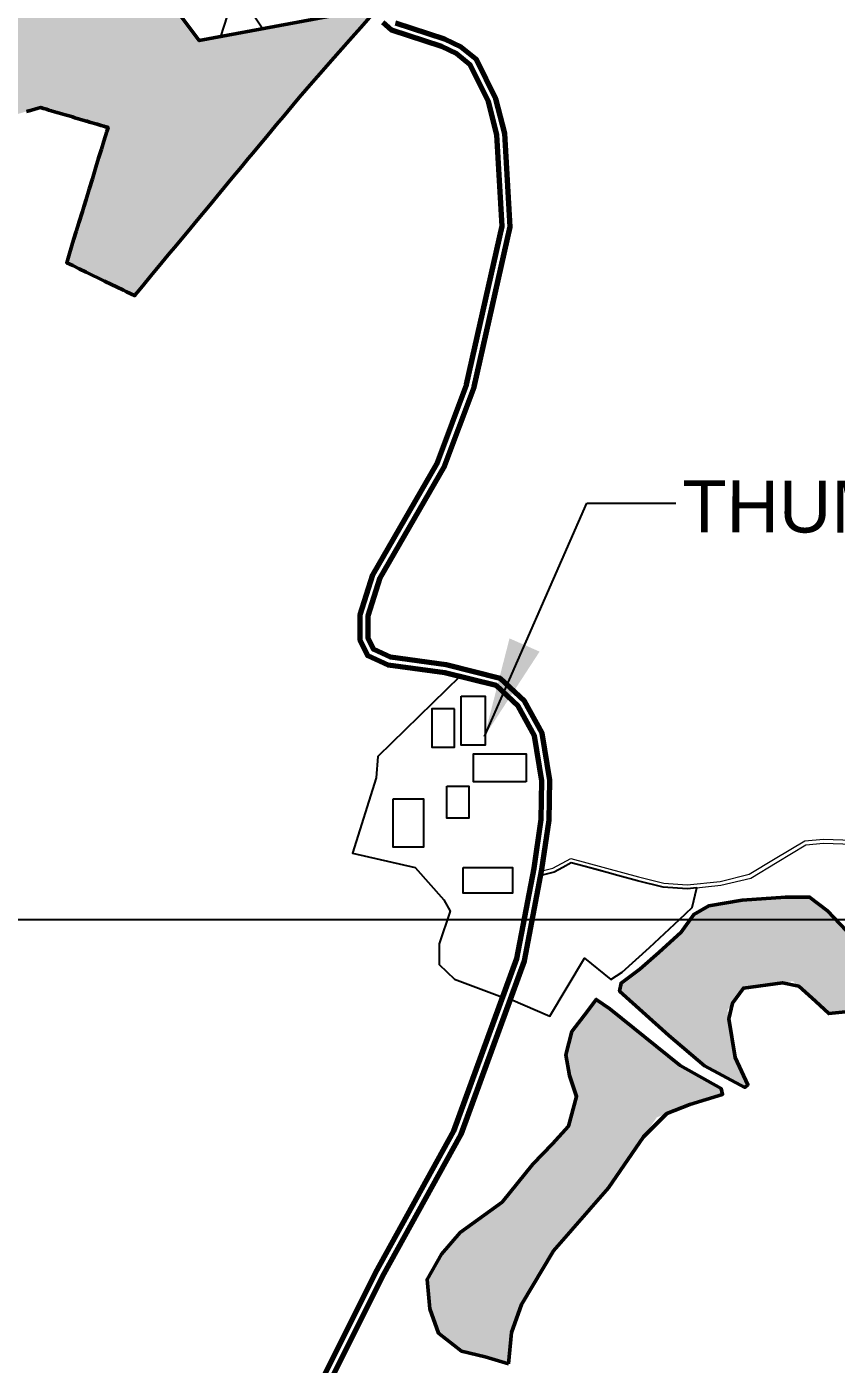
# Model space of a CAD drawing. Header units: metres. Extents: x 222800 to 230200, y 1548340 to 1564214.
# Drawn here: x 227123 to 227731, y 1557366 to 1558370 of the extents above; entities that cross this region are included whole.
import ezdxf

# ---------------------------------------------------------------- set-up
doc = ezdxf.new("R2010")
doc.units = ezdxf.units.M
for name, color, linetype in [('G_B.T. ROAD', 1, 'Continuous'), ('G_CART TRACK', 252, 'Continuous'), ('GRID', 7, 'Continuous'), ('name power lines', 1, 'Continuous'), ('plot hatching', 7, 'Continuous')]:
    doc.layers.add(name, color=color, linetype=linetype)
doc.layers.add('STREAM', color=141, linetype='Continuous', lineweight=0)
doc.styles.get("Standard").update_dxf_attribs({"font": 'arial.ttf'})
doc.dimstyles.get("Standard").update_dxf_attribs({"dimtxt": 0.18, "dimasz": 0.18, "dimexe": 0.18, "dimexo": 0.0625, "dimgap": 0.09, "dimtad": 0, "dimtih": 1, "dimtoh": 1, "dimdec": 4, "dimzin": 0, "dimdsep": 46, "dimtxsty": 'Standard', "dimcen": 0.09, "dimadec": 0, "dimazin": 0, "dimtfac": 1, "dimtdec": 4, "dimtofl": 0, "dimtmove": 0, "dimatfit": 3, "dimfxl": 1, "dimtolj": 1, "dimtzin": 0, "dimarcsym": 0})

msp = doc.modelspace()

# ---------------------------------------------------------------- hatches: boundary and pattern name
at = {"true_color": 0xab5959}
h = msp.add_hatch(dxfattribs=at)
h.set_pattern_fill('GRAVEL', color=25, scale=300)
h.set_pattern_definition([(228.0127875, (216, 300), (-2400, -2700), [40.3608, -3995.726414]), (184.9697407, (189, 270), (3600, 300), [69.2604, -6856.77743]), (132.5104471, (120, 264), (3000, -3300), [48.8364, -4834.80978]), (267.273689, (3, 189), (300, 6000), [63.0714, -6244.06741]), (292.8336542, (0, 126), (-1500, 3600), [61.8465, -6122.81194]), (357.273689, (24, 69), (-6000, 300), [63.0714, -6244.06741]), (37.6942405, (87, 66), (-3900, -3000), [83.4087, -8257.454565]), (72.2553284, (153, 117), (2100, 6600), [78.7464, -7795.89645]), (121.4295656, (177, 192), (-2400, 3900), [63.285, -6265.221933]), (175.2363583, (144, 246), (3300, -300), [72.2496, -3540.228774]), (222.3974378, (72, 252), (-3600, -3300), [93.4344, -9250.0125]), (138.8140748, (300, 186), (-2100, 1800), [31.8903, -3157.153444]), (171.4692344, (276, 207), (3900, -600), [60.6711, -6006.453425]), (225, (216, 216), (-3e-14, -300), [42.4263, -381.83777]), (203.1985905, (195, 252), (1500, 600), [22.8474, -2261.88453]), (291.8014095, (174, 243), (-300, 900), [32.3109, -1583.23854]), (30.9637565, (186, 213), (900, 600), [52.4787, -1696.80687]), (161.565051, (231, 240), (600, -300), [37.9473, -910.736]), (16.3895403, (0, 243), (3000, 900), [53.16, -5262.853544]), (70.346176, (51, 258), (-1200, -3300), [44.5983, -4415.222324]), (293.1985905, (231, 300), (-600, 1500), [45.6945, -2239.03743]), (343.6104597, (249, 258), (-3000, 900), [53.16, -5262.853544]), (339.4439548, (0, 57), (-1500, 600), [51.264, -2511.937124]), (294.7751406, (48, 39), (-1500, 3300), [42.9534, -4252.39292]), (66.8014095, (234, 0), (600, 1500), [45.6945, -2239.03743]), (17.3540246, (252, 42), (-3900, -1200), [50.2893, -4978.627084]), (69.4439548, (87, 0), (-600, -1500), [25.632, -2537.569124]), (101.3099325, (216, 0), (-300, 1200), [15.297, -1514.408854]), (165.9637565, (213, 15), (900, -300), [61.8465, -1175.08519]), (186.009006, (153, 30), (3000, 300), [57.315, -5674.17695]), (303.6900675, (186, 186), (-300, 600), [43.2666, -1038.39878]), (353.1572266, (210, 150), (5100, -600), [75.5382, -7478.26879]), (60.945396, (285, 141), (-1200, -2100), [30.8868, -3057.80224]), (90, (300, 168), (-300, 300), [18, -282]), (120.2564372, (147, 39), (1200, -2100), [41.6772, -4126.055997]), (48.0127875, (126, 75), (2400, 2700), [80.7216, -3955.365614]), (0, (180, 135), (300, 300), [78, -222]), (325.3048465, (258, 135), (3000, -2100), [47.4342, -4695.98229]), (254.054604, (297, 108), (-300, -1200), [43.6806, -2140.352367]), (207.6459754, (285, 66), (-5700, -3000), [71.1195, -7040.842255]), (175.4260787, (222, 33), (-3900, 300), [75.2397, -7448.72202])])
h.paths.add_polyline_path([(226727.65432, 1557877.46182), (226727.64753, 1557877.40068), (226568.11388, 1557877.40068), (226568.1347, 1557877.45137)], flags=16)
h.paths.add_polyline_path([(226877.08244, 1558092.16539), (226830.53346, 1558042.67695), (226798.96935, 1558009.11966), (226765.83809, 1557997.91526), (226758.89879, 1558019.41144), (226771.81006, 1558062.57106), (226737.96939, 1558062.57106), (226702.1382, 1558047.65042), (226678.91709, 1558012.58362), (226619.06922, 1558029.79354), (226569.45509, 1558011.89853), (226541.89299, 1558049.60017), (226485.16031, 1558049.60017), (226445.34788, 1558007.86232), (226400.96831, 1557961.68005), (226474.3972, 1557821.43274), (226488.81826, 1557765.86636), (226617.52034, 1557766.1287), (226784.08876, 1557797.25535), (226828.52521, 1557829.31823), (226903.78682, 1557893.07364), (226965.66496, 1557931.20188), (227031.62987, 1557994.18621), (227016.11608, 1558011.67092), (226972.2819, 1557993.51112), (226963.84578, 1558013.87426), (227008.17684, 1558020.61879), (227050.31941, 1558069.78451), (227022.31789, 1558079.1878), (227013.04472, 1558105.33486), (226984.03155, 1558085.35286), (226936.88496, 1558097.13901)])
h.paths.add_polyline_path([(226904.1081, 1558232.34389), (226904.1075, 1558232.18436), (226738.2605, 1558232.18436), (226738.26066, 1558232.25278)], flags=16)
h.paths.add_polyline_path([(226940.07998, 1558128.67894), (226873.66682, 1558143.76434), (226817.34763, 1558179.08037), (226749.14532, 1558120.46195), (226702.50061, 1558148.17877), (226620.54479, 1558166.9676), (226597.59214, 1558215.49997), (226597.59214, 1558260.74854), (226600.72635, 1558353.92502), (226676.50498, 1558346.48007), (226741.3868, 1558331.3186), (226802.6715, 1558355.66652), (226847.49208, 1558336.73399), (226910.71688, 1558354.50511), (226988.45657, 1558345.7686), (227109.58381, 1558302.2597), (227098.73585, 1558258.08339), (227065.23083, 1558226.08935), (227061.36742, 1558183.95196), (226966.01699, 1558169.98732)])
h.paths.add_polyline_path([(226915.47255, 1558598.71187), (226915.47183, 1558598.69149), (226751.17621, 1558596.21628), (226751.22802, 1558596.07924)], flags=16)
h.paths.add_polyline_path([(227075.55929, 1558611.04368), (226997.32223, 1558662.62372), (226973.32675, 1558666.30656), (226968.44606, 1558741.42591), (226936.78149, 1558740.43692), (226896.77469, 1558732.89459), (226838.85917, 1558723.06185), (226853.96409, 1558747.70816), (226856.43036, 1558780.67247), (226836.39289, 1558793.61178), (226810.16613, 1558782.84499), (226796.95935, 1558801.97473), (226790.25849, 1558822.64807), (226769.97195, 1558838.90567), (226755.59654, 1558829.05189), (226652.55215, 1558814.95056), (226601.16498, 1558782.9362), (226578.00621, 1558744.05318), (226544.65757, 1558713.50219), (226513.62264, 1558690.88969), (226461.86596, 1558664.99741), (226463.0027, 1558608.77552), (226474.45202, 1558537.55497), (226497.27762, 1558431.02459), (226597.32435, 1558416.90019), (226662.27773, 1558399.74088), (226735.73828, 1558411.73848), (226843.55711, 1558439.60892), (226966.49073, 1558516.88698), (227045.0184, 1558562.16996)])
h.paths.add_polyline_path([(227242.88859, 1558479.56962), (227242.85567, 1558505.39525), (227235.60423, 1558490.9331), (227219.64167, 1558473.6912), (227214.84424, 1558468.50926), (227225.75568, 1558463.99921), (227210.76654, 1558430.52967), (227210.43852, 1558416.96168), (227252.95927, 1558360.05456), (227387.56628, 1558385.10628), (227388.30859, 1558396.62043), (227393.7415, 1558410.10786), (227401.87199, 1558431.98922), (227405.73613, 1558442.38864), (227419.00344, 1558467.48873), (227429.9319, 1558488.16402), (227371.06933, 1558615.93866), (227332.1669, 1558596.43337), (227315.12864, 1558605.34049), (227294.07973, 1558603.60075), (227272.88432, 1558594.37196), (227255.26971, 1558575.28753), (227242.68199, 1558566.88689), (227243.07597, 1558557.5706), (227227.68589, 1558556.87897), (227219.09042, 1558564.44929), (227204.90771, 1558551.10892), (227183.84223, 1558540.4784), (227173.69753, 1558516.8182), (227163.75888, 1558493.63855), (227157.26508, 1558467.26303), (227185.47501, 1558467.26303), (227198.27436, 1558475.22354), (227231.93523, 1558498.66028), (227238.19409, 1558509.50933), (227242.85567, 1558506.49573), (227242.89436, 1558479.64077), (227401.81333, 1558479.07887), (227401.75397, 1558478.80584)])
at = {"layer": 'plot hatching', "true_color": 0xffffdb}
h = msp.add_hatch(color=7, dxfattribs=at)
h.dxf.hatch_style = 1
h.paths.add_polyline_path([(227285.37217, 1558717.81779), (227267.2797, 1558743.98483), (227255.59139, 1558760.88956), (227249.89083, 1558769.13425), (227243.08359, 1558772.51451), (227234.64451, 1558776.70509), (227227.88113, 1558780.06357), (227222.28556, 1558782.35704), (227205.48216, 1558789.24427), (227183.2637, 1558798.351), (227147.74074, 1558812.91086), (227118.57038, 1558824.86696), (227092.78039, 1558844.12229), (227064.03758, 1558865.58226), (226945.27086, 1558954.16911), (226950.72098, 1558963.60454), (226887.49258, 1559007.62628), (226845.4085, 1559036.2664), (226829.83837, 1559021.1798), (226825.26805, 1559016.75141), (226803.59963, 1559004.72268), (226784.3245, 1559000.37356), (226763.08126, 1559000.37356), (226754.36617, 1558999.21852), (226721.56307, 1558985.80945), (226680.04309, 1558979.34379), (226641.65525, 1558980.25485), (226634.71882, 1558980.98444), (226596.33102, 1558985.02215), (226527.35713, 1558985.80534), (226453.29261, 1558982.28118), (226438.28405, 1558981.56704), (226471.41467, 1558669.77434), (226513.62264, 1558690.88969), (226544.65757, 1558713.50219), (226578.00621, 1558744.05318), (226601.16498, 1558782.9362), (226642.10667, 1558808.443), (226652.55215, 1558814.95056), (226755.59654, 1558829.05189), (226769.97195, 1558838.90567), (226790.25849, 1558822.64807), (226796.95935, 1558801.97473), (226810.16613, 1558782.84499), (226836.39289, 1558793.61178), (226856.43036, 1558780.67247), (226853.96409, 1558747.70816), (226838.85917, 1558723.06185), (226896.77469, 1558732.89459), (226936.78149, 1558740.43692), (226968.44606, 1558741.42591), (226973.32675, 1558666.30656), (226997.32223, 1558662.62372), (227075.55929, 1558611.04368), (227045.0184, 1558562.16996), (226966.49073, 1558516.88698), (226843.55711, 1558439.60892), (226735.73828, 1558411.73848), (226698.05493, 1558405.58402), (226662.27773, 1558399.74088), (226597.32435, 1558416.90019), (226506.68761, 1558429.69611), (226451.01888, 1558105.45562), (226749.14532, 1558120.46195), (226702.50061, 1558148.17877), (226620.54479, 1558166.9676), (226597.59214, 1558215.49997), (226597.59214, 1558260.74854), (226600.72635, 1558353.92502), (226676.50498, 1558346.48007), (226708.94589, 1558338.89934), (226741.3868, 1558331.3186), (226802.6715, 1558355.66652), (226847.49208, 1558336.73399), (226910.71688, 1558354.50511), (226988.45657, 1558345.7686), (227108.57467, 1558302.62218), (227111.93703, 1558303.56489), (227114.59995, 1558304.31149), (227117.16796, 1558305.03149), (227119.3827, 1558305.65244), (227121.31972, 1558306.19552), (227123.25163, 1558306.73717), (227125.14056, 1558307.26677), (227129.3867, 1558308.45726), (227131.94493, 1558309.17451), (227133.75983, 1558309.68336), (227136.00862, 1558309.02056), (227138.21236, 1558308.37105), (227140.11864, 1558307.8092), (227141.8932, 1558307.28618), (227144.33015, 1558306.56793), (227146.04552, 1558306.06235), (227147.98254, 1558305.49144), (227150.45161, 1558304.76372), (227152.40086, 1558304.18921), (227155.19845, 1558303.36467), (227157.73498, 1558302.61707), (227159.61275, 1558302.06362), (227162.05347, 1558301.34426), (227164.90346, 1558300.50427), (227167.18373, 1558299.8322), (227170.56803, 1558298.83473), (227172.66018, 1558298.2181), (227174.42633, 1558297.69756), (227176.23904, 1558297.16329), (227179.35899, 1558296.24374), (227181.37802, 1558295.64866), (227183.87147, 1558294.91375), (227184.49462, 1558294.73009), (227183.5809, 1558291.74468), (227181.354, 1558284.46871), (227179.48616, 1558278.36589), (227177.41198, 1558271.58889), (227175.37971, 1558264.94881), (227172.70441, 1558256.20778), (227170.29814, 1558248.34573), (227167.96659, 1558240.72782), (227166.23388, 1558235.06651), (227165.22114, 1558231.75755), (227162.5625, 1558223.07094), (227160.5674, 1558216.55232), (227158.63627, 1558210.24271), (227155.51328, 1558200.03891), (227153.42153, 1558193.20452), (227157.94984, 1558191.00824), (227162.82357, 1558188.64442), (227168.02733, 1558186.12053), (227181.90488, 1558179.38974), (227187.1881, 1558176.82731), (227190.86537, 1558175.04379), (227195.97053, 1558172.56772), (227204.36746, 1558168.4951), (227206.39183, 1558170.93342), (227209.04276, 1558174.12641), (227211.34338, 1558176.89747), (227216.727, 1558183.38194), (227220.3891, 1558187.79287), (227225.13354, 1558193.50746), (227229.72071, 1558199.03262), (227235.816, 1558206.37429), (227241.80629, 1558213.58948), (227244.58952, 1558216.94182), (227251.31671, 1558225.04461), (227260.54595, 1558236.16105), (227268.46159, 1558245.6953), (227277.72907, 1558256.85781), (227284.64581, 1558265.1889), (227289.77582, 1558271.36789), (227293.26678, 1558275.57269), (227299.20027, 1558282.71947), (227303.43139, 1558287.81578), (227310.9375, 1558296.85675), (227316.12495, 1558303.10494), (227323.19274, 1558311.61797), (227327.86924, 1558317.25071), (227338.01843, 1558328.82071), (227345.5373, 1558337.36202), (227352.3701, 1558345.12398), (227360.05941, 1558353.85891), (227365.74862, 1558360.32177), (227369.7405, 1558364.85648), (227374.21068, 1558369.93453), (227387.56628, 1558385.10628), (227252.95927, 1558360.05456), (227210.43852, 1558416.96168), (227210.76654, 1558430.52967), (227225.75568, 1558463.99921), (227214.84424, 1558468.50926), (227219.64167, 1558473.6912), (227235.60423, 1558490.9331), (227242.85726, 1558505.3984), (227242.85567, 1558506.49573), (227238.19409, 1558509.50933), (227231.93523, 1558498.66028), (227198.27436, 1558475.22354), (227185.47501, 1558467.26303), (227157.26508, 1558467.26303), (227163.75888, 1558493.63855), (227173.69753, 1558516.8182), (227183.84223, 1558540.4784), (227204.90771, 1558551.10892), (227219.09042, 1558564.44929), (227227.68589, 1558556.87897), (227243.07597, 1558557.5706), (227242.68199, 1558566.88689), (227255.26971, 1558575.28753), (227272.88432, 1558594.37196), (227294.07973, 1558603.60075), (227315.12864, 1558605.34049), (227332.1669, 1558596.43337), (227371.06933, 1558615.93866), (227367.77841, 1558623.08237), (227354.13265, 1558652.7036), (227348.30842, 1558649.82744), (227336.43597, 1558643.96451), (227318.52779, 1558669.865)])
at = {"layer": 'STREAM', "lineweight": 50}
h = msp.add_hatch(color=256, dxfattribs=at)
h.dxf.hatch_style = 1
h.paths.add_polyline_path([(227698.77098, 1557653.59424), (227726.00855, 1557629.31707), (227740.66682, 1557630.98171), (227748.53084, 1557643.62428), (227743.74407, 1557671.98461), (227738.9573, 1557691.461), (227724.5969, 1557706.49544), (227711.26219, 1557716.74614), (227693.14079, 1557716.74614), (227660.65891, 1557714.35432), (227635.69919, 1557710.25403), (227624.41604, 1557703.76191), (227614.84241, 1557690.43594), (227589.1467, 1557666.85316), (227569.70982, 1557652.16656), (227568.56953, 1557646.00601), (227605.50335, 1557612.89589), (227632.2366, 1557590.15295), (227662.57435, 1557573.80173), (227664.96041, 1557575.84563), (227655.41601, 1557596.28469), (227649.54508, 1557631.90591), (227661.55172, 1557648.40427)])
h = msp.add_hatch(color=256, dxfattribs=at)
h.dxf.hatch_style = 1
h.paths.add_polyline_path([(227528.24797, 1557598.2476), (227530.93781, 1557582.79116), (227536.3175, 1557566.99868), (227530.26533, 1557544.82206), (227518.16108, 1557531.38168), (227503.55063, 1557516.29999), (227480.40814, 1557487.79408), (227448.86146, 1557464.78417), (227434.82555, 1557448.59948), (227424.02875, 1557429.71732), (227426.18811, 1557407.59829), (227432.66619, 1557389.25562), (227449.94114, 1557375.76836), (227485.27624, 1557367.20789), (227487.52525, 1557389.68356), (227494.87734, 1557410.72349), (227518.93863, 1557451.1335), (227560.29235, 1557498.39032), (227596.50557, 1557551.36243), (227621.42689, 1557560.94126), (227645.89686, 1557568.64598), (227644.8912, 1557573.00079), (227614.05236, 1557590.4201), (227561.1984, 1557632.85655), (227551.11151, 1557639.91274), (227544.38694, 1557631.17649), (227532.61893, 1557615.72005)])

# ---------------------------------------------------------------- linework, layer by layer
at = {"color": 1, "lineweight": 50}
msp.add_lwpolyline([(227391.07306, 1558389.08993), (227374.21068, 1558369.93453), (227369.7405, 1558364.85648), (227365.74862, 1558360.32177), (227360.05941, 1558353.85891), (227352.3701, 1558345.12398), (227345.5373, 1558337.36202), (227338.01843, 1558328.82071), (227327.86924, 1558317.25071), (227323.19274, 1558311.61797), (227316.12495, 1558303.10494), (227310.9375, 1558296.85675), (227303.43139, 1558287.81578), (227299.20027, 1558282.71947), (227293.26678, 1558275.57269), (227289.77582, 1558271.36789), (227284.64581, 1558265.1889), (227277.72907, 1558256.85781), (227268.46159, 1558245.6953), (227260.54595, 1558236.16105), (227251.31671, 1558225.04461), (227244.58952, 1558216.94182), (227241.80629, 1558213.58948), (227235.816, 1558206.37429), (227229.72071, 1558199.03262), (227225.13354, 1558193.50746), (227220.3891, 1558187.79287), (227216.727, 1558183.38194), (227211.34338, 1558176.89747), (227209.04276, 1558174.12641), (227206.39183, 1558170.93342), (227204.94172, 1558169.18679), (227204.36746, 1558168.4951), (227198.34972, 1558171.41378), (227195.97053, 1558172.56772), (227190.86537, 1558175.04379), (227187.1881, 1558176.82731), (227181.90488, 1558179.38974), (227168.02733, 1558186.12053), (227162.82357, 1558188.64442), (227157.94984, 1558191.00824), (227153.42153, 1558193.20452), (227155.51328, 1558200.03891), (227158.63627, 1558210.24271), (227160.5674, 1558216.55232), (227162.5625, 1558223.07094), (227165.22114, 1558231.75755), (227166.23388, 1558235.06651), (227167.96659, 1558240.72782), (227170.29814, 1558248.34573), (227172.70441, 1558256.20778), (227175.37971, 1558264.94881), (227177.41198, 1558271.58889), (227179.48616, 1558278.36589), (227181.354, 1558284.46871), (227183.5809, 1558291.74468), (227184.49462, 1558294.73009), (227183.87147, 1558294.91375), (227182.53639, 1558295.30725), (227181.37802, 1558295.64866), (227180.19951, 1558295.99601), (227179.35899, 1558296.24374), (227177.77631, 1558296.71021), (227176.23904, 1558297.16329), (227174.42633, 1558297.69756), (227172.66018, 1558298.2181), (227170.56803, 1558298.83473), (227168.71667, 1558299.38039), (227167.18373, 1558299.8322), (227164.90346, 1558300.50427), (227162.05347, 1558301.34426), (227159.61275, 1558302.06362), (227157.73498, 1558302.61707), (227155.19845, 1558303.36467), (227152.40086, 1558304.18921), (227150.45161, 1558304.76372), (227147.98254, 1558305.49144), (227146.04552, 1558306.06235), (227144.33015, 1558306.56793), (227141.8932, 1558307.28618), (227140.11864, 1558307.8092), (227138.21236, 1558308.37105), (227137.1686, 1558308.67868), (227136.00862, 1558309.02056), (227134.68671, 1558309.41018), (227133.75983, 1558309.68336), (227131.94493, 1558309.17451), (227129.3867, 1558308.45726), (227126.13233, 1558307.54483), (227125.14056, 1558307.26677), (227124.23721, 1558307.0135), (227123.25163, 1558306.73717)], dxfattribs=at)
at = {"color": 9, "flags": 128}
for points in [[(227448.7083, 1557882.38883), (227387.12713, 1557822.39804), (227385.80713, 1557806.45297), (227368.10782, 1557749.81636), (227415.13027, 1557738.90935), (227436.67614, 1557714.68991), (227441.33221, 1557706.19866), (227433.04089, 1557681.62557), (227433.18548, 1557666.04302), (227444.51377, 1557655.13746), (227480.7856, 1557641.73415), (227491.30897, 1557670.62111), (227496.44606, 1557697.40316), (227499.52595, 1557713.46002), (227504.32147, 1557738.46131), (227509.70283, 1557775.00888), (227510.07691, 1557804.06946), (227507.34881, 1557821.02962), (227504.62072, 1557837.98978), (227492.44166, 1557860.12565), (227475.91805, 1557875.58811), (227448.7083, 1557882.38883)], [(227486.61097, 1557640.19596), (227516.16571, 1557627.45134), (227542.11364, 1557670.89026), (227561.91597, 1557654.97023), (227570.50957, 1557660.41213), (227590.96217, 1557678.9772), (227613.48051, 1557700), (227623.17621, 1557708.88738), (227626.5301, 1557723.77877), (227619.27827, 1557723.02721), (227601.39712, 1557724.17954), (227582.02744, 1557729.07708), (227567.37536, 1557733.03871), (227559.32364, 1557735.21573), (227551.28285, 1557737.38979), (227541.80517, 1557739.95236), (227532.25901, 1557742.53345), (227525.85515, 1557739.05291), (227519.45129, 1557735.57238), (227509.39435, 1557733.05759), (227505.77561, 1557714.19141), (227501.97229, 1557694.36291), (227497.11103, 1557669.01889), (227486.61097, 1557640.19596)]]:
    msp.add_lwpolyline(points, dxfattribs=at)
at = {"color": 8}
for points in [[(227449.54317, 1557867.70414), (227467.59233, 1557867.70414), (227467.59233, 1557830.81502), (227449.54317, 1557830.81502)], [(227444.62067, 1557858.14032), (227427.6654, 1557858.14032), (227427.6654, 1557829.44886), (227444.62067, 1557829.44886)], [(227498.33713, 1557803.35612), (227459.00545, 1557803.35612), (227459.00545, 1557824.25765), (227498.33713, 1557824.25765)], [(227438.87107, 1557800.18137), (227455.27939, 1557800.18137), (227455.27939, 1557776.13527), (227438.87107, 1557776.13527)], [(227398.56143, 1557790.6571), (227421.31238, 1557790.6571), (227421.31238, 1557754.37246), (227398.56143, 1557754.37246)], [(227451.06361, 1557739.0716), (227488.25284, 1557739.0716), (227488.25284, 1557719.83639), (227451.06361, 1557719.83639)]]:
    msp.add_lwpolyline(points, close=True, dxfattribs=at)
at = {"layer": 'G_B.T. ROAD', "color": 1, "lineweight": 50}
msp.add_lwpolyline([(227123.25163, 1558306.73717), (227125.14056, 1558307.26677), (227129.3867, 1558308.45726), (227131.94493, 1558309.17451), (227133.75983, 1558309.68336), (227136.00862, 1558309.02056), (227138.21236, 1558308.37105), (227140.11864, 1558307.8092), (227141.8932, 1558307.28618), (227144.33015, 1558306.56793), (227146.04552, 1558306.06235), (227147.98254, 1558305.49144), (227150.45161, 1558304.76372), (227152.40086, 1558304.18921), (227155.19845, 1558303.36467), (227157.73498, 1558302.61707), (227159.61275, 1558302.06362), (227162.05347, 1558301.34426), (227164.90346, 1558300.50427), (227167.18373, 1558299.8322), (227170.56803, 1558298.83473), (227172.66018, 1558298.2181), (227174.42633, 1558297.69756), (227176.23904, 1558297.16329), (227179.35899, 1558296.24374), (227181.37802, 1558295.64866), (227183.87147, 1558294.91375), (227184.49462, 1558294.73009), (227183.5809, 1558291.74468), (227181.354, 1558284.46871), (227179.48616, 1558278.36589), (227177.41198, 1558271.58889), (227175.37971, 1558264.94881), (227172.70441, 1558256.20778), (227170.29814, 1558248.34573), (227167.96659, 1558240.72782), (227166.23388, 1558235.06651), (227165.22114, 1558231.75755), (227162.5625, 1558223.07094), (227160.5674, 1558216.55232), (227158.63627, 1558210.24271), (227155.51328, 1558200.03891), (227153.42153, 1558193.20452), (227157.94984, 1558191.00824), (227162.82357, 1558188.64442), (227168.02733, 1558186.12053), (227181.90488, 1558179.38974), (227187.1881, 1558176.82731), (227190.86537, 1558175.04379), (227195.97053, 1558172.56772), (227204.36746, 1558168.4951), (227206.39183, 1558170.93342), (227209.04276, 1558174.12641), (227211.34338, 1558176.89747), (227216.727, 1558183.38194), (227220.3891, 1558187.79287), (227225.13354, 1558193.50746), (227229.72071, 1558199.03262), (227235.816, 1558206.37429), (227241.80629, 1558213.58948), (227244.58952, 1558216.94182), (227251.31671, 1558225.04461), (227260.54595, 1558236.16105), (227268.46159, 1558245.6953), (227277.72907, 1558256.85781), (227284.64581, 1558265.1889), (227289.77582, 1558271.36789), (227293.26678, 1558275.57269), (227299.20027, 1558282.71947), (227303.43139, 1558287.81578), (227310.9375, 1558296.85675), (227316.12495, 1558303.10494), (227323.19274, 1558311.61797), (227327.86924, 1558317.25071), (227338.01843, 1558328.82071), (227345.5373, 1558337.36202), (227352.3701, 1558345.12398), (227360.05941, 1558353.85891), (227365.74862, 1558360.32177), (227369.7405, 1558364.85648), (227374.21068, 1558369.93453), (227387.56628, 1558385.10628), (227252.95927, 1558360.05456), (227210.43852, 1558416.96168)], dxfattribs=at)
at = {"layer": 'G_B.T. ROAD', "color": 253, "lineweight": 70}
for points in [[(227333.88097, 1557331.78015), (227385.33408, 1557434.68635), (227444.211, 1557541.33586), (227491.30897, 1557670.62111), (227504.32147, 1557738.46131), (227509.70283, 1557775.00888), (227510.07691, 1557804.06946), (227504.62072, 1557837.98978), (227492.44166, 1557860.12565), (227475.91805, 1557875.58811), (227437.30156, 1557885.23979), (227394.93432, 1557891.02766), (227379.66141, 1557898.0218), (227373.82803, 1557909.65384), (227373.88128, 1557928.81509), (227383.33689, 1557958.85358), (227431.28698, 1558042.07316), (227453.56862, 1558101.62988), (227480.42087, 1558220.57968), (227476.50172, 1558289.26382), (227470.0436, 1558314.18768), (227456.34786, 1558341.87985), (227446.44675, 1558349.99338), (227434.79757, 1558355.46802), (227397.40513, 1558367.81763), (227390.78638, 1558373.50598)], [(227339.37903, 1557329.35985), (227390.64592, 1557431.89365), (227449.689, 1557538.84414), (227497.11103, 1557669.01889), (227510.23853, 1557737.45869), (227515.69717, 1557774.53112), (227516.08309, 1557804.51054), (227510.37928, 1557839.97022), (227497.23834, 1557863.85435), (227478.88195, 1557881.03189), (227438.43844, 1557891.14021), (227396.62568, 1557896.85234), (227384.07859, 1557902.5982), (227379.83197, 1557911.06616), (227379.87872, 1557927.88491), (227388.86311, 1557956.42642), (227436.73302, 1558039.50684), (227459.33138, 1558099.91012), (227486.45913, 1558220.08032), (227482.45828, 1558290.19618), (227475.6964, 1558316.29232), (227461.15214, 1558345.70015), (227449.67325, 1558355.10662), (227437.02243, 1558361.05198), (227400.41487, 1558373.14237)]]:
    msp.add_lwpolyline(points, dxfattribs=at)
at = {"layer": 'G_CART TRACK', "lineweight": 15}
for points in [[(227509.37386, 1557736.23632), (227518.36602, 1557738.39699), (227531.88212, 1557745.74308), (227582.7867, 1557731.97952), (227601.8652, 1557727.1556), (227619.21969, 1557726.03721), (227644.01976, 1557728.6074), (227665.94094, 1557733.90157), (227685.355, 1557745.65539), (227707.58911, 1557759.0248), (227721.60112, 1557760.36753), (227765.37397, 1557758.69225)], [(227510.07477, 1557733.31934), (227519.45129, 1557735.57238), (227532.25901, 1557742.53345), (227582.02744, 1557729.07708), (227601.39712, 1557724.17954), (227619.27827, 1557723.02721), (227644.5288, 1557725.64408), (227667.09704, 1557731.09453), (227686.90483, 1557743.08673), (227708.55224, 1557756.10335), (227721.68722, 1557757.36204), (227765.30549, 1557755.69267)]]:
    msp.add_lwpolyline(points, dxfattribs=at)
at = {"layer": 'GRID', "color": 254, "linetype": 'Continuous'}
msp.add_line((223000, 1557700), (228000, 1557700), dxfattribs=at)
at = {"layer": 'STREAM', "lineweight": 50}
msp.add_lwpolyline([(227738.9573, 1557691.461), (227724.5969, 1557706.49544), (227711.26219, 1557716.74614), (227693.14079, 1557716.74614), (227660.65891, 1557714.35432), (227635.69919, 1557710.25403), (227624.41604, 1557703.76191), (227614.84241, 1557690.43594), (227598.08867, 1557675.05984), (227583.72827, 1557662.75897), (227569.70982, 1557652.16656), (227568.56953, 1557646.00601), (227605.50335, 1557612.89589), (227632.2366, 1557590.15295), (227662.57435, 1557573.80173), (227664.96041, 1557575.84563), (227655.41601, 1557596.28469), (227650.64373, 1557625.23998), (227653.37075, 1557637.16277), (227661.55172, 1557648.40427), (227690.86684, 1557652.49206), (227703.05629, 1557649.7747), (227715.70709, 1557638.49889), (227725.62259, 1557629.27324), (227740.66682, 1557630.98171)], dxfattribs=at)
msp.add_lwpolyline([(227485.18597, 1557366.30586), (227487.52525, 1557389.68356), (227494.87734, 1557410.72349), (227518.93863, 1557451.1335), (227560.29235, 1557498.39032), (227586.56549, 1557536.82224), (227603.99619, 1557554.24154), (227621.42689, 1557560.94126), (227645.89686, 1557568.64598), (227644.8912, 1557573.00079), (227614.05236, 1557590.4201), (227561.1984, 1557632.85655), (227551.11151, 1557639.91274), (227544.38694, 1557631.17649), (227532.61893, 1557615.72005), (227528.24797, 1557598.2476), (227530.93781, 1557582.79116), (227536.3175, 1557566.99868), (227530.26533, 1557544.82206), (227518.16108, 1557531.38168), (227503.55063, 1557516.29999), (227480.40814, 1557487.79408), (227448.86146, 1557464.78417), (227434.82555, 1557448.59948), (227424.02875, 1557429.71732), (227426.18811, 1557407.59829), (227432.66619, 1557389.25562), (227449.94114, 1557375.76836), (227467.75594, 1557371.45245)], close=True, dxfattribs=at)

# ---------------------------------------------------------------- texts
at = {"color": 7, "insert": (227786.58313, 1558009.56893, 748), "char_height": 39, "width": 0.9674339, "attachment_point": 5, "rotation": 359.84899441}
msp.add_mtext('\\A1;{\\C8;THUMKUNTA }', dxfattribs=at)

# ---------------------------------------------------------------- leaders
at = {"layer": 'name power lines', "color": 7, "linetype": 'Continuous', "lineweight": 9, "ltscale": 50}
msp.add_leader([(227467.04241, 1557837.42409), (227544.10878, 1558012.73131), (227610.92142, 1558012.73131)], dimstyle='Standard', override={"dimtxt": 24, "dimasz": 75}, dxfattribs=at)

doc.saveas('drawing.dxf')
